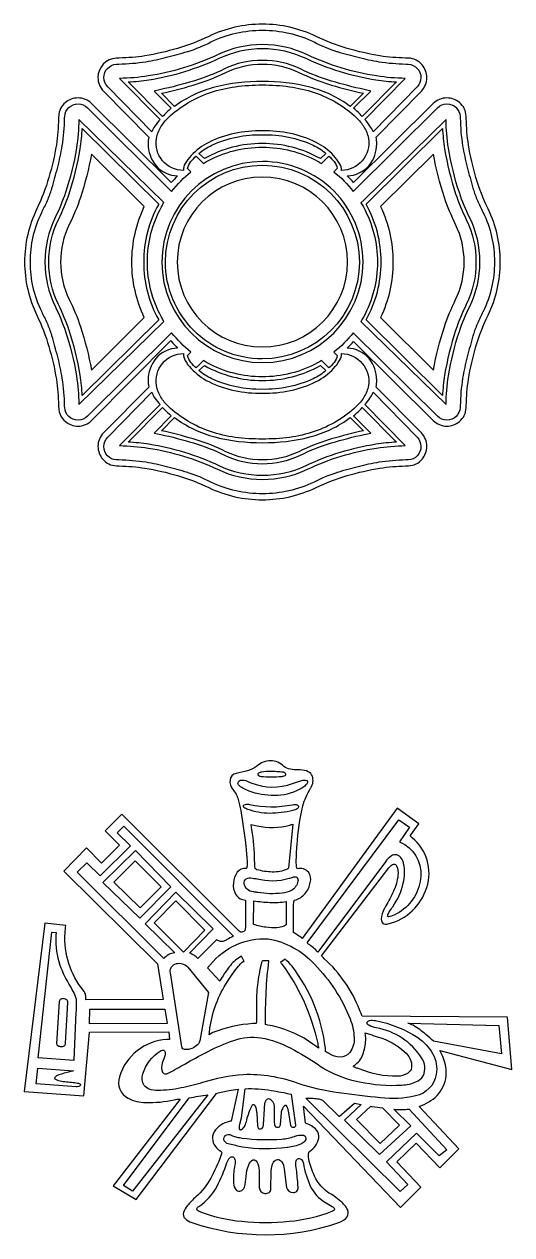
# Model space of a CAD drawing. Extents: x -4 to 118, y -79 to 10.
# Drawn here: x 25.46 to 32.84, y -62.52 to -44.19 of the extents above; entities that cross this region are included whole.
import ezdxf

# ---------------------------------------------------------------- set-up
doc = ezdxf.new("R2010")
doc.units = 0
doc.header["$MEASUREMENT"] = 0

msp = doc.modelspace()

# ---------------------------------------------------------------- linework, layer by layer
for points in [[(32.476, -46.985, -0.041486), (32.294, -46.513, -0.03013), (32.18, -46.018, -0.030893), (32.147, -45.621, -0.000288), (32.146, -45.603, 0.000287), (32.145, -45.584, 0.216635), (32.044, -45.377, 0.171688), (31.851, -45.307, 0.200834), (31.648, -45.391), (30.442, -46.589, 0.022498), (30.345, -46.486, 0.21911), (30.675, -46.329, 0.174458), (30.792, -46.003, 0.051478), (30.781, -45.899), (31.467, -45.204, 0.198177), (31.55, -45, 0.171405), (31.48, -44.807, 0.215238), (31.273, -44.705, 0.000194), (31.25, -44.704, -0.000194), (31.227, -44.704, -0.031809), (30.84, -44.671, -0.030802), (30.345, -44.557, -0.039884), (29.874, -44.376, 0.11269), (29.061, -44.191, 0.112493), (28.248, -44.376, -0.040066), (27.777, -44.557, -0.030721), (27.283, -44.671, -0.031907), (26.895, -44.704, -0.000194), (26.872, -44.704, 0.000194), (26.85, -44.705, 0.401307), (26.572, -45, 0.199795), (26.655, -45.204), (27.341, -45.899, 0.047179), (27.33, -46.003, 0.174597), (27.447, -46.329, 0.219006), (27.778, -46.486, 0.024664), (27.68, -46.589), (26.475, -45.391, 0.200355), (26.271, -45.307, 0.171801), (26.078, -45.377, 0.216436), (25.977, -45.584, -0.005735), (25.976, -45.603, 0.005733), (25.975, -45.621), (25.975, -45.621, -0.03202), (25.942, -46.018, -0.030023), (25.828, -46.513, -0.041191), (25.647, -46.985, 0.11498), (25.461, -47.791, 0.115101), (25.647, -48.597, -0.041191), (25.828, -49.069, -0.030023), (25.942, -49.565, -0.031972), (25.975, -49.962, 0.006015), (25.976, -49.979, -0.006662), (25.977, -49.999, 0.216944), (26.078, -50.205, 0.171407), (26.271, -50.276, 0.20035), (26.475, -50.191), (27.673, -48.98, -0.000404), (27.684, -48.993, 0.02297), (27.778, -49.097, 0.219626), (27.447, -49.254, 0.174603), (27.33, -49.58, 0.046735), (27.341, -49.684), (26.655, -50.379, 0.200265), (26.572, -50.582, 0.171833), (26.643, -50.776, 0.215697), (26.85, -50.877, 0.000194), (26.872, -50.878, -0.000194), (26.895, -50.879, -0.030757), (27.283, -50.912, -0.030722), (27.777, -51.025, -0.040065), (28.248, -51.206, 0.112493), (29.061, -51.391, 0.11269), (29.874, -51.206, -0.039884), (30.345, -51.025, -0.030804), (30.84, -50.912, -0.030659), (31.227, -50.879, -0.000194), (31.25, -50.878, 0.000194), (31.273, -50.877, 0.216206), (31.48, -50.776, 0.171436), (31.55, -50.582, 0.198645), (31.467, -50.379), (30.781, -49.684, 0.051034), (30.792, -49.58, 0.174464), (30.675, -49.254, 0.219732), (30.345, -49.097, 0.022503), (30.442, -48.994), (31.648, -50.191, 0.200829), (31.851, -50.276, 0.171293), (32.044, -50.205, 0.217142), (32.145, -49.999, -0.000604), (32.147, -49.963, 0.000001), (32.147, -49.962, -0.030847), (32.18, -49.565, -0.03013), (32.294, -49.069, -0.041487), (32.476, -48.597, 0.114571), (32.662, -47.791, 0.11445)], [(27.385, -45.82), (26.719, -45.14, -0.198673), (26.662, -45, -0.404964), (26.853, -44.796, -0.000235), (26.889, -44.794, 0.031376), (27.297, -44.76, 0.020649), (27.611, -44.692, 0.00673), (27.926, -44.605, -0.00001), (27.938, -44.602, 0.04306), (28.28, -44.46, -0.11448), (29.061, -44.283, -0.11448), (29.842, -44.46, 0.043061), (30.184, -44.602, -0.00001), (30.196, -44.606, 0.006731), (30.511, -44.692, 0.020648), (30.825, -44.76, 0.031377), (31.233, -44.794, -0.000235), (31.269, -44.796, -0.404956), (31.46, -45, -0.198662), (31.403, -45.14), (30.737, -45.82, 0.052301), (30.689, -45.733, 0.025871), (30.611, -45.632), (31.224, -45.012, -0.032661), (30.788, -44.975, -0.071025), (29.741, -44.654, 0.113482), (29.061, -44.5, 0.11348), (28.381, -44.654, -0.071026), (27.334, -44.975, -0.032661), (26.898, -45.012), (27.511, -45.632, 0.025826), (27.433, -45.733, 0.052256)], [(30.7, -45.203), (30.601, -45.181, -0.018121), (30.107, -45.053, -0.042504), (29.635, -44.867, 0.113239), (29.061, -44.738, 0.113239), (28.487, -44.867, -0.0425), (28.016, -45.053, -0.018118), (27.522, -45.181), (27.422, -45.203), (27.682, -45.464, 0.031783), (27.551, -45.587), (27.031, -45.065, 0.02764), (27.344, -45.033, 0.070159), (28.407, -44.707, -0.112739), (29.061, -44.559, -0.112741), (29.716, -44.707, 0.070159), (30.779, -45.033, 0.02764), (31.091, -45.065), (30.571, -45.587, 0.03176), (30.441, -45.464)], [(30.391, -45.436, 0.097755), (29.779, -45.144, 0.065671), (29.061, -45.057, 0.065671), (28.343, -45.144, 0.097753), (27.731, -45.436), (27.533, -45.237, 0.017385), (28.014, -45.113, -0.000091), (28.045, -45.104, 0.043162), (28.508, -44.92, -0.11349), (29.061, -44.796, -0.113488), (29.614, -44.92, 0.043158), (30.078, -45.104, -0.000091), (30.108, -45.113, 0.017385), (30.589, -45.237)], [(27.456, -45.921, -0.097859), (27.525, -45.744, -0.058275), (27.634, -45.607, -0.107156), (28.276, -45.224, -0.046318), (28.648, -45.138, -0.03587), (29.061, -45.111, -0.035871), (29.473, -45.138, -0.046319), (29.845, -45.224, -0.107156), (30.487, -45.607, -0.058277), (30.596, -45.744, -0.097859), (30.665, -45.921, -0.459775), (30.257, -46.406, 0.152869), (30.229, -46.3, 0.062229), (30.139, -46.18, 0.086035), (29.873, -45.98, 0.061299), (29.485, -45.845, 0.053126), (29.061, -45.804, 0.053125), (28.637, -45.845, 0.0613), (28.248, -45.98, 0.086035), (27.982, -46.18, 0.062229), (27.892, -46.3, 0.152869), (27.864, -46.406, -0.459775)], [(32.402, -48.542, -0.000005), (32.4, -48.546, 0.010201), (32.317, -48.723, 0.033605), (32.252, -48.896, -0.000013), (32.248, -48.91, 0.006902), (32.161, -49.228, 0.020727), (32.091, -49.551, 0.031234), (32.056, -49.97, -0.000111), (32.055, -49.995, -0.402781), (31.851, -50.186, -0.201528), (31.712, -50.127), (30.436, -48.862, -0.058828), (30.143, -49.156), (30.194, -49.208, -0.118135), (30.145, -49.313, -0.050967), (30.065, -49.396), (29.954, -49.285, -0.001986), (29.922, -49.304, 0.00099), (29.897, -49.318, -0.125848), (29.059, -49.53, -0.126523), (28.226, -49.318, 0.000993), (28.201, -49.304, -0.001996), (28.169, -49.285), (28.058, -49.396, -0.05096), (27.978, -49.313, -0.118112), (27.929, -49.208), (27.979, -49.156, -0.058829), (27.687, -48.862), (26.411, -50.127, -0.201529), (26.271, -50.186, -0.402795), (26.068, -49.995, -0.000111), (26.067, -49.97, 0.031248), (26.032, -49.551, 0.020735), (25.962, -49.228, 0.006904), (25.875, -48.91, -0.000014), (25.871, -48.896, 0.03362), (25.806, -48.723, 0.010205), (25.722, -48.546, -0.000005), (25.72, -48.542, -0.116248), (25.55, -47.792, -0.116248), (25.72, -47.041, -0.000005), (25.722, -47.037, 0.010205), (25.806, -46.861, 0.03362), (25.871, -46.687, -0.000014), (25.875, -46.673, 0.006904), (25.962, -46.355, 0.020735), (26.032, -46.033, 0.031248), (26.067, -45.614, -0.000111), (26.068, -45.589, -0.402796), (26.271, -45.398, -0.201561), (26.411, -45.456), (27.687, -46.722, -0.058831), (27.979, -46.427), (27.929, -46.375, -0.118111), (27.978, -46.271, -0.050963), (28.058, -46.187), (28.169, -46.298, -0.002008), (28.201, -46.279, 0.00099), (28.226, -46.265, -0.126516), (29.059, -46.053, -0.125841), (29.897, -46.265, 0.000988), (29.921, -46.279, -0.001997), (29.954, -46.298), (30.065, -46.187, -0.05097), (30.145, -46.271, -0.118134), (30.194, -46.375), (30.143, -46.427, -0.05883), (30.436, -46.722), (31.712, -45.456, -0.20156), (31.851, -45.398, -0.402783), (32.055, -45.589, -0.000111), (32.056, -45.614, 0.031235), (32.091, -46.033, 0.020727), (32.161, -46.355, 0.006902), (32.248, -46.673, -0.000013), (32.252, -46.687, 0.033605), (32.317, -46.861, 0.010201), (32.4, -47.037, -0.000005), (32.402, -47.041, -0.11624), (32.573, -47.792, -0.11624)], [(27.32, -47.793, -0.125804), (27.533, -46.956, -0.005318), (27.569, -46.892), (26.283, -45.635, -0.03331), (26.246, -46.068, -0.039585), (26.08, -46.74, -0.032711), (25.923, -47.12, 0.114032), (25.769, -47.791, 0.114031), (25.923, -48.462, -0.032711), (26.08, -48.842, -0.039585), (26.246, -49.514, -0.033309), (26.283, -49.948), (27.569, -48.69, -0.005361), (27.533, -48.626, -0.126153)], [(32.042, -46.741, -0.039585), (31.877, -46.069, -0.033307), (31.84, -45.636), (30.594, -46.854), (30.553, -46.893, -0.005367), (30.589, -46.957, -0.125805), (30.802, -47.793, -0.126153), (30.589, -48.627, -0.005318), (30.553, -48.691), (31.84, -49.949, -0.033308), (31.877, -49.515, -0.039585), (32.042, -48.843, -0.032713), (32.2, -48.463, 0.114032), (32.354, -47.792, 0.114032), (32.2, -47.121, -0.032713)], [(26.334, -49.815, 0.027867), (26.303, -49.505, 0.038439), (26.136, -48.827, 0.033307), (25.975, -48.437, -0.116465), (25.828, -47.792, -0.116462), (25.975, -47.147, 0.033312), (26.136, -46.757, 0.038438), (26.303, -46.078, 0.027868), (26.334, -45.769), (27.491, -46.916, 0.128303), (27.264, -47.792, 0.128473), (27.491, -48.667)], [(32.147, -48.437, 0.033314), (31.986, -48.827, 0.038438), (31.819, -49.505, 0.027868), (31.787, -49.815), (30.631, -48.667, 0.128473), (30.858, -47.792, 0.128304), (30.631, -46.916), (31.787, -45.768, 0.027867), (31.819, -46.078, 0.038439), (31.986, -46.757, 0.033308), (32.147, -47.146, -0.116465), (32.294, -47.792, -0.11646)], [(30.023, -46.147), (29.938, -46.224, 0.128111), (29.059, -45.997, 0.12879), (28.185, -46.224), (28.1, -46.147, -0.060331), (28.294, -46.023, -0.114831), (29.061, -45.864, -0.114831), (29.828, -46.023, -0.060348)], [(27.273, -46.951), (26.472, -46.157, -0.035925), (26.307, -46.813, -0.033781), (26.136, -47.226, 0.114665), (26.007, -47.792, 0.114665), (26.136, -48.358, -0.033776), (26.307, -48.771, -0.035923), (26.472, -49.427), (27.273, -48.633, -0.110739), (27.085, -47.793, -0.110356)], [(31.816, -46.813, -0.035925), (31.651, -46.157), (30.85, -46.951, -0.110356), (31.037, -47.793, -0.110739), (30.85, -48.633), (31.651, -49.427, -0.035923), (31.816, -48.771, -0.033774), (31.986, -48.358, 0.114656), (32.115, -47.792, 0.114657), (31.986, -47.226, -0.033779)], [(29.064, -46.27, 0.41334), (27.538, -47.793, 0.413575), (29.064, -49.314, 0.414048), (30.585, -47.791, 0.414285)], [(29.058, -49.258, -0.414258), (27.593, -47.792, -0.414089), (29.058, -46.326, -0.413247), (30.529, -47.792, -0.413414)], [(29.059, -46.505, 0.414134), (27.772, -47.792, 0.414154), (29.059, -49.078, 0.413366), (30.351, -47.792, 0.413176)], [(30.665, -49.662, -0.097859), (30.596, -49.84, -0.058277), (30.487, -49.976, -0.107156), (29.845, -50.359, -0.046319), (29.473, -50.446, -0.035871), (29.061, -50.472, -0.035871), (28.648, -50.446, -0.046319), (28.276, -50.359, -0.107156), (27.634, -49.976, -0.058275), (27.525, -49.84, -0.097859), (27.456, -49.662, -0.459774), (27.864, -49.178, 0.152869), (27.892, -49.283, 0.062229), (27.982, -49.403, 0.086035), (28.248, -49.603, 0.0613), (28.637, -49.738, 0.053125), (29.061, -49.779, 0.053126), (29.485, -49.738, 0.061299), (29.873, -49.603, 0.086035), (30.139, -49.403, 0.062229), (30.229, -49.283, 0.152869), (30.257, -49.178, -0.459774)], [(28.1, -49.436), (28.185, -49.359, 0.12879), (29.059, -49.586, 0.128111), (29.938, -49.359), (30.023, -49.436, -0.060348), (29.828, -49.56, -0.114831), (29.061, -49.719, -0.114831), (28.294, -49.56, -0.060332)], [(30.737, -49.764), (31.403, -50.444, -0.198659), (31.46, -50.583, -0.404955), (31.269, -50.788, -0.000234), (31.233, -50.789, 0.031378), (30.825, -50.823, 0.020648), (30.511, -50.891, 0.006731), (30.196, -50.978, -0.00001), (30.184, -50.982, 0.043061), (29.842, -51.123, -0.114479), (29.061, -51.3, -0.114479), (28.28, -51.123, 0.04306), (27.938, -50.982, -0.00001), (27.926, -50.978, 0.00673), (27.611, -50.891, 0.020649), (27.297, -50.823, 0.031378), (26.889, -50.789, -0.000234), (26.853, -50.788, -0.404962), (26.662, -50.583, -0.19867), (26.719, -50.444), (27.385, -49.764, 0.052255), (27.433, -49.851, 0.025816), (27.511, -49.951), (26.898, -50.571, -0.032661), (27.334, -50.608, -0.071025), (28.381, -50.929, 0.113478), (29.061, -51.083, 0.113481), (29.741, -50.929, -0.071024), (30.788, -50.608, -0.032661), (31.224, -50.571), (30.611, -49.951, 0.025861), (30.689, -49.851, 0.0523)], [(27.422, -50.381), (27.522, -50.402, -0.018118), (28.016, -50.53, -0.0425), (28.487, -50.716, 0.113239), (29.061, -50.846, 0.113239), (29.635, -50.716, -0.042504), (30.107, -50.53, -0.018121), (30.601, -50.402), (30.7, -50.381), (30.441, -50.12, 0.031756), (30.571, -49.996), (31.091, -50.519, 0.02764), (30.779, -50.551, 0.07016), (29.716, -50.877, -0.112739), (29.061, -51.025, -0.112737), (28.407, -50.877, 0.07016), (27.344, -50.551, 0.02764), (27.031, -50.519), (27.551, -49.996, 0.031779), (27.682, -50.12)], [(27.731, -50.147, 0.097752), (28.343, -50.44, 0.065672), (29.061, -50.527, 0.065671), (29.779, -50.44, 0.097755), (30.391, -50.147), (30.589, -50.346, 0.017381), (30.108, -50.471, -0.000091), (30.078, -50.48, 0.043158), (29.614, -50.663, -0.113487), (29.061, -50.788, -0.113488), (28.508, -50.663, 0.043162), (28.045, -50.48, -0.000091), (28.014, -50.471, 0.017381), (27.533, -50.346)], [(31.705, -60.413, 0.161089), (31.843, -60.115, 0.115815), (31.802, -59.849, 0.046506), (31.745, -59.731), (32.836, -60.015), (32.773, -59.223), (30.571, -59.211, 0.022887), (30.55, -59.158, -0.01959), (30.533, -59.115, 0.114085), (29.998, -58.339, -0.015408), (29.975, -58.316, 0.017193), (29.956, -58.297), (30.974, -56.965, -0.063104), (31.014, -56.922, -0.131769), (31.046, -56.906, -0.328298), (31.091, -56.934, -0.130266), (31.113, -57.078, -0.076794), (31.045, -57.318, -0.024919), (30.929, -57.541, 0.000927), (30.905, -57.583, 0.121344), (30.861, -57.743, 0.214397), (30.886, -57.805, 0.144798), (30.918, -57.818, 0.091895), (30.966, -57.813, 0.262358), (31.549, -57.26, 0.307922), (31.329, -56.508), (31.297, -56.481), (31.429, -56.298), (31.099, -56.06), (29.664, -58.035, 0.039785), (29.585, -57.979, -0.0096), (29.556, -57.96, -0.044277), (29.534, -57.943, 0.004341), (29.533, -57.833, -0.008526), (29.53, -57.586, -0.022001), (29.535, -57.493, -0.04263), (29.54, -57.465, -0.269512), (29.547, -57.454, 0.173093), (29.706, -57.354, 0.128198), (29.786, -57.184, 0.212118), (29.758, -57.029, 0.267494), (29.589, -56.977, -0.28604), (29.578, -56.95, -0.030411), (29.574, -56.873, -0.01972), (29.585, -56.618, -0.039936), (29.672, -56.024, -0.045945), (29.722, -55.889, -0.017117), (29.791, -55.758, 0.000047), (29.795, -55.75, 0.226169), (29.817, -55.575, 0.170268), (29.756, -55.51, 0.116044), (29.634, -55.481, 0.006135), (29.595, -55.48, -0.039452), (29.484, -55.471, -0.140701), (29.387, -55.428, 0.193984), (29.184, -55.342, 0.168433), (28.979, -55.422, -0.082612), (28.835, -55.493, -0.039471), (28.662, -55.535, 0.347619), (28.571, -55.635, 0.21219), (28.614, -55.78, -0.108468), (28.695, -55.929, -0.034555), (28.732, -56.097, -0.014389), (28.811, -56.648, -0.019702), (28.829, -56.882, -0.039436), (28.827, -56.951, -0.36792), (28.814, -56.974, 0.278952), (28.681, -57.031, 0.144521), (28.621, -57.192, 0.157389), (28.656, -57.363, 0.249874), (28.806, -57.452, -0.007909), (28.804, -57.715, 0.00091), (28.802, -57.896, -0.196613), (28.791, -57.92, -0.128742), (28.766, -57.934, -0.252048), (28.71, -57.923), (26.932, -56.149), (26.681, -56.406), (26.899, -56.62), (26.627, -56.892), (26.4, -56.663), (26.057, -57.012), (27.471, -58.416), (27.56, -58.959), (26.389, -58.962, -0.005852), (26.389, -58.951, 0.052853), (26.385, -58.892, 0.134214), (26.354, -58.823, -0.18936), (26.073, -57.95, -0.008726), (26.085, -57.838), (25.766, -57.801), (25.455, -60.351), (26.359, -60.416), (26.441, -59.452), (27.642, -59.448), (27.656, -59.563, -0.000008), (27.656, -59.563, -0.001998), (27.615, -59.563, 0.312249), (26.896, -60.127, 0.361113), (27.028, -60.453, 0.1158), (27.295, -60.518, 0.061698), (27.725, -60.474), (27.725, -60.474, -0.006388), (27.763, -60.468, -0.043286), (27.814, -60.464), (26.803, -61.78), (27.149, -61.985), (28.368, -60.379, -0.025196), (28.556, -60.337, -0.004392), (28.692, -60.314), (28.588, -60.797, 0.021779), (28.528, -60.813, 0.223902), (28.316, -60.995, 0.189439), (28.318, -61.126, 0.149119), (28.435, -61.258, -0.2443), (28.445, -61.277, -0.067869), (28.443, -61.295, -0.032667), (28.434, -61.322, -0.039388), (28.278, -61.663, -0.08136), (28.054, -61.947, 0.041556), (27.926, -62.076, 0.110588), (27.867, -62.184, 0.246082), (27.886, -62.27, 0.137012), (27.995, -62.334, 0.166272), (30.216, -62.335, 0.148464), (30.344, -62.247, 0.26919), (30.349, -62.139, 0.105263), (30.246, -62.013, 0.039555), (30.048, -61.872, -0.146447), (29.832, -61.593, -0.065278), (29.759, -61.344, -0.043697), (29.757, -61.3, -0.063114), (29.762, -61.277, -0.141087), (29.772, -61.259, 0.200733), (29.913, -61.057, 0.209324), (29.88, -60.935, 0.145376), (29.715, -60.832), (29.681, -60.57), (31.149, -62.105), (31.457, -61.796), (31.098, -61.413), (31.388, -61.13), (31.748, -61.507), (32.036, -61.22), (31.434, -60.576), (31.434, -60.576, 0.105673)], [(29.054, -55.508, -0.049226), (29.168, -55.499, -0.016638), (29.28, -55.504, 0.007119), (29.349, -55.508, -0.127296), (29.396, -55.521, -0.247938), (29.412, -55.544, -0.257356), (29.398, -55.569, -0.131063), (29.353, -55.584, -0.059375), (29.041, -55.584, -0.130167), (29.008, -55.571, -0.230291), (28.995, -55.55, -0.24716), (29.008, -55.526, -0.111974)], [(28.828, -55.651), (28.888, -55.676, 0.183332), (29.518, -55.689), (29.637, -55.649, -0.113814), (29.714, -55.636, -0.356096), (29.742, -55.659, -0.195555), (29.726, -55.701, -0.092737), (29.671, -55.748, -0.017494), (29.619, -55.778, -0.122548), (29.243, -55.869, -0.081787), (28.859, -55.803, -0.021157), (28.776, -55.763, 0.000686), (28.767, -55.759, -0.137163), (28.7, -55.707, -0.303653), (28.697, -55.66, -0.224998), (28.744, -55.636, -0.122937)], [(28.863, -56.004, 0.102287), (29.518, -56.008, -0.119341), (29.588, -56.011, -0.356019), (29.609, -56.036, -0.212725), (29.586, -56.07, -0.102397), (29.522, -56.096, -0.057633), (29.171, -56.139, -0.07942), (28.839, -56.079, -0.109781), (28.782, -56.05, -0.355828), (28.774, -56.022, -0.208704), (28.804, -56.004, -0.096042)], [(31.128, -56.235), (31.285, -56.346), (31.138, -56.568, -0.008769), (31.215, -56.612, -0.316286), (31.449, -57.169, -0.247348), (31.054, -57.679, -0.084), (30.976, -57.704, -0.60031), (30.957, -57.685, -0.087653), (30.982, -57.631, -0.014469), (31.034, -57.552, 0.096859), (31.193, -57.196, 0.111451), (31.199, -56.904, 0.282961), (31.094, -56.767, 0.190913), (31.014, -56.784, 0.097928), (30.922, -56.873), (29.901, -58.241, 0.044013), (29.758, -58.117, -0.004981), (29.737, -58.101)], [(27.568, -58.338), (26.259, -57.027), (26.401, -56.886), (26.604, -57.083), (27.063, -56.629), (26.86, -56.436), (26.961, -56.332), (28.624, -57.998, -0.000574), (28.62, -58, 0.015053), (28.525, -58.05, 0.00004), (28.524, -58.05, -0.042508), (28.475, -58.075, -0.170281), (28.422, -58.078), (28.364, -58.054), (28.085, -58.338, 0.034754), (28.031, -58.291, 0.09661), (27.955, -58.254), (28.313, -57.887), (27.749, -57.332), (27.286, -57.814), (27.734, -58.251, 0.204681)], [(29.52, -56.301), (29.458, -56.97, 0.060109), (29.445, -56.977, -0.021573), (29.436, -56.982, -0.118565), (29.21, -57.028, -0.061684), (28.979, -56.992, -0.096847), (28.969, -56.987, -0.034572), (28.961, -56.981, 0.020361), (28.956, -56.977, 0.068296), (28.95, -56.973, 0.000009), (28.95, -56.971, -0.009453), (28.944, -56.88, -0.000068), (28.943, -56.859, 0.034108), (28.903, -56.387), (28.889, -56.306), (28.981, -56.327, 0.127572), (29.475, -56.317, 0.03702)], [(28.913, -57.12, 0.027122), (28.946, -57.125, -0.029869), (28.974, -57.129, 0.136712), (29.464, -57.122, -0.025821), (29.478, -57.118, 0.050688), (29.511, -57.109, -0.092157), (29.556, -57.099, -0.171079), (29.585, -57.109, -0.264209), (29.599, -57.166, -0.203292), (29.5, -57.309, -0.070339), (29.358, -57.346, -0.074566), (28.991, -57.337, 0.000834), (28.969, -57.334, -0.006283), (28.919, -57.327, -0.364276), (28.786, -57.2, -0.251523), (28.815, -57.132, -0.220498)], [(29.423, -57.471), (29.423, -57.828, -0.12433), (29.278, -57.871, -0.055032), (29.115, -57.864, -0.041119), (28.928, -57.821), (28.929, -57.463, 0.03376), (29.174, -57.487, 0.065003)], [(25.871, -57.938), (25.939, -57.943, 0.010715), (25.933, -58.008, 0.093554), (25.993, -58.435, 0.04613), (26.155, -58.765, -0.003736), (26.211, -58.866, -0.107831), (26.243, -58.983, -0.034364), (26.241, -59.106, 0.004324), (26.238, -59.149), (26.205, -59.88), (25.664, -59.841)], [(29.149, -58.039, -0.171883), (29.852, -58.428, -0.101738), (30.388, -59.251, -0.087499), (30.449, -59.538, -0.17325), (30.385, -59.76, -0.236599), (30.237, -59.828, -0.130106), (30.074, -59.78, -0.014585), (30.018, -59.744, -0.005277), (30.017, -59.727, 0.016625), (30.014, -59.693, 0.134541), (29.51, -58.455, 0.070238), (29.403, -58.346), (29.337, -58.396, -0.009991), (29.347, -58.408, 0.011069), (29.357, -58.421, -0.104784), (29.899, -59.623, 0.042505), (29.9, -59.644, 0.013909), (29.905, -59.664, -0.031312), (29.91, -59.695, -0.005188), (29.883, -59.674, 0.020848), (29.825, -59.631, 0.091308), (29.25, -59.365, 0.00471), (29.107, -59.337, -0.011299), (29.118, -58.84, -0.018145), (29.16, -58.372), (29.067, -58.372, 0.238018), (29.054, -58.388, 0.037098), (29.039, -58.431, 0.022207), (29.01, -58.574, 0.028089), (28.972, -58.893, 0.006719), (28.97, -59.178, -0.001774), (28.969, -59.281, -0.035497), (28.968, -59.322), (28.918, -59.322, 0.081421), (28.312, -59.458), (28.255, -59.491, 0.000025), (28.255, -59.485, -0.006209), (28.267, -59.385, -0.108485), (28.533, -58.685, -0.035907), (28.699, -58.451, -0.038529), (28.756, -58.391, -0.367921), (28.783, -58.38), (28.744, -58.303, 0.103821), (28.576, -58.44, 0.034467), (28.45, -58.621, 0.023287), (28.416, -58.682), (28.229, -58.48, 0.000147), (28.244, -58.462, -0.000437), (28.272, -58.43, -0.241595)], [(27.932, -58.47), (28.246, -58.849), (28.112, -59.584, -0.164413), (28.059, -59.661, -0.095996), (27.97, -59.706, -0.115086), (27.884, -59.714, -0.339876), (27.842, -59.676), (27.668, -58.555, -0.426132), (27.759, -58.414, -0.278227)], [(25.984, -58.99), (25.943, -59.623, 0.248764), (25.965, -59.656, 0.126208), (26.012, -59.67, 0.149622), (26.059, -59.659, 0.251759), (26.082, -59.619), (26.118, -59.001, 0.234181), (26.099, -58.963, 0.141759), (26.055, -58.945, 0.154075), (26.01, -58.952, 0.23992)], [(29.601, -60.229, 0.098932), (28.772, -60.096, 0.057172), (28.154, -60.216, -0.018896), (27.83, -60.297, -0.049828), (27.477, -60.334, -0.092117), (27.348, -60.314, -0.143859), (27.273, -60.259, -0.226162), (27.252, -60.084, -0.180625), (27.513, -59.738, -0.08046), (27.548, -59.724, -0.166799), (27.571, -59.726, -0.271085), (27.589, -59.765, -0.115662), (27.558, -59.883, 0.154191), (27.539, -60.026, 0.221061), (27.571, -60.077, 0.152782), (27.601, -60.083, 0.094876), (27.643, -60.068, 0.008755), (27.885, -59.934, -0.014829), (28.21, -59.758, 0.000259), (28.241, -59.743, -0.037267), (28.626, -59.577, -0.119311), (29.036, -59.538, -0.078444), (29.492, -59.696, -0.025511), (29.909, -59.947, 0.001675), (30.014, -60.015, 0.083313), (30.53, -60.202, 0.069186), (31.173, -60.253, 0.089), (31.383, -60.205, 0.154449), (31.495, -60.111, 0.267611), (31.471, -59.841, 0.207253), (30.785, -59.385, -0.091792), (30.672, -59.348, -0.107383), (30.649, -59.327, -0.20157), (30.644, -59.306, -0.276886), (30.683, -59.276, -0.109157), (30.773, -59.277, -0.10095), (31.412, -59.535, -0.111639), (31.638, -59.775, -0.174357), (31.692, -60.092, -0.308209), (31.38, -60.416, -0.091771), (30.849, -60.444, -0.014603), (30.218, -60.371, -0.044198)], [(32.64, -59.352), (32.681, -59.78), (31.65, -59.59, 0.011223), (31.536, -59.489, 0.049552), (31.342, -59.348, 0.013184), (31.264, -59.313)], [(30.627, -59.545), (30.618, -59.462, -0.016991), (30.75, -59.505, 0.00826), (30.816, -59.528, -0.117043), (31.209, -59.745, -0.247791), (31.32, -59.988, -0.204523), (31.256, -60.076, -0.122745), (31.106, -60.12, -0.102082), (30.524, -60.007, -0.01652), (30.475, -59.99, -0.059934), (30.434, -59.971, 0.012025), (30.465, -59.946, -0.00069), (30.472, -59.941, 0.150978), (30.591, -59.764, 0.059156)], [(26.24, -60.278), (25.638, -60.236), (25.659, -59.998), (26.203, -60.035, 0.027482), (26.186, -60.041, -0.048428), (26.145, -60.054, 0.039593), (25.98, -60.099, 0.055938), (25.934, -60.122, 0.192742), (25.916, -60.144, 0.305228), (25.928, -60.165, 0.081439), (25.973, -60.183, 0.045596), (26.172, -60.209, 0.004826), (26.262, -60.223, -0.048473), (26.288, -60.23, -0.099319), (26.303, -60.239, -0.440916), (26.303, -60.258, -0.134134), (26.278, -60.273, -0.093601)], [(27.094, -61.861), (26.959, -61.774), (27.953, -60.445, 0.002712), (28.233, -60.399)], [(29.086, -60.618), (29.074, -60.85, -0.12517), (29.059, -60.901, -0.201482), (29.032, -60.922, -0.286086), (29.006, -60.913, -0.173685), (28.994, -60.872), (28.98, -60.68, 0.047231), (28.97, -60.614, 0.089033), (28.948, -60.562, 0.409675), (28.918, -60.55, 0.121761), (28.9, -60.568, 0.052546), (28.881, -60.605, 0.041592), (28.813, -60.807, -0.075011), (28.783, -60.882, -0.102962), (28.744, -60.928, -0.174924), (28.728, -60.934, -0.28977), (28.717, -60.924, -0.103051), (28.714, -60.896, -0.042557), (28.721, -60.847), (28.743, -60.751), (28.798, -60.309, -0.058253), (29.195, -60.335, -0.024394), (29.497, -60.392), (29.56, -60.86, -0.489946), (29.53, -60.897, -0.355936), (29.489, -60.867), (29.454, -60.643, 0.044593), (29.442, -60.595, 0.09613), (29.426, -60.568, 0.446236), (29.393, -60.566, 0.113222), (29.363, -60.611, 0.061684), (29.343, -60.673), (29.331, -60.85, -0.168402), (29.313, -60.889, -0.242685), (29.285, -60.896, -0.329746), (29.247, -60.846, -0.023132), (29.246, -60.576, 0.270208), (29.171, -60.465, 0.379978), (29.115, -60.485, 0.093976), (29.095, -60.534, 0.048727)], [(31.853, -61.233), (31.738, -61.324), (31.395, -60.982), (30.939, -61.413), (31.263, -61.76), (31.148, -61.865), (29.717, -60.452, -0.042165), (29.829, -60.453, -0.02833), (29.916, -60.463, -0.129848), (29.97, -60.482), (30.221, -60.728), (30.457, -60.525), (30.557, -60.549), (30.306, -60.783), (30.835, -61.306), (31.309, -60.871), (31.051, -60.618, 0.04008), (31.172, -60.622, 0.007549), (31.277, -60.618, -0.004502), (31.281, -60.618)], [(30.88, -60.598), (31.136, -60.858), (30.845, -61.135), (30.484, -60.776), (30.703, -60.574, -0.000365), (30.723, -60.577, 0.011013)], [(29.651, -61.142, -0.070104), (29.545, -61.18, -0.022975), (29.444, -61.197, 0.00028), (29.435, -61.198, -0.067831), (28.759, -61.192, -0.025847), (28.66, -61.17, 0.025792), (28.562, -61.148, -0.215589), (28.491, -61.109, -0.223903), (28.481, -61.049, -0.249933), (28.522, -61.005, -0.210892), (28.606, -61.019, 0.048285), (28.676, -61.04, 0.022078), (28.752, -61.055, 0.052061), (29.355, -61.07, 0.069719), (29.545, -61.03, -0.000635), (29.559, -61.025, -0.108783), (29.666, -61.01, -0.256175), (29.715, -61.039, -0.254116), (29.71, -61.09, -0.133172)], [(30.014, -62.03), (30.117, -62.09, -0.056084), (30.138, -62.106, -0.136811), (30.15, -62.125, -0.244616), (30.145, -62.146, -0.119002), (30.113, -62.167, -0.073331), (29.467, -62.32, -0.057673), (28.75, -62.32, -0.07333), (28.104, -62.167, -0.118996), (28.072, -62.146, -0.244542), (28.067, -62.125, -0.136829), (28.079, -62.106, -0.056117), (28.1, -62.09, 0.128223), (28.374, -61.782, 0.043664), (28.523, -61.431, -0.122955), (28.568, -61.353, -0.288809), (28.614, -61.339, -0.240335), (28.644, -61.379, -0.121614), (28.643, -61.462, 0.048191), (28.623, -61.684, -0.000986), (28.622, -61.712, 0.146446), (28.646, -61.819, 0.22951), (28.703, -61.859, 0.228959), (28.765, -61.836, 0.174917), (28.8, -61.757), (28.813, -61.638, -0.077747), (28.855, -61.46, -0.199579), (28.918, -61.387, -0.36548), (28.978, -61.415, -0.120038), (29.012, -61.542), (29.012, -61.803, 0.391791), (29.1, -61.892, 0.178407), (29.161, -61.879, 0.255478), (29.188, -61.822), (29.195, -61.551, -0.118447), (29.228, -61.422, -0.253737), (29.289, -61.378, -0.253366), (29.353, -61.414, -0.127274), (29.392, -61.526), (29.425, -61.804, 0.338998), (29.525, -61.881, 0.202375), (29.581, -61.86, 0.228363), (29.601, -61.794, -0.000809), (29.597, -61.746, 0.015722), (29.572, -61.501, -0.116362), (29.574, -61.398, -0.303952), (29.608, -61.363, -0.227728), (29.653, -61.382, -0.148035), (29.682, -61.44, 0.068627), (29.786, -61.781, 0.148882)]]:
    msp.add_lwpolyline(points, format="xyb", close=True)
for points in [[(27.14, -56.701), (26.644, -57.186), (27.204, -57.727), (27.677, -57.252)], [(26.813, -57.18), (27.137, -56.86), (27.527, -57.252), (27.212, -57.57)], [(27.422, -57.795), (27.752, -57.464), (28.188, -57.905), (27.866, -58.241)], [(26.442, -59.328), (26.45, -59.103), (27.585, -59.104), (27.62, -59.322)]]:
    msp.add_lwpolyline(points, close=True)

doc.saveas('drawing.dxf')
